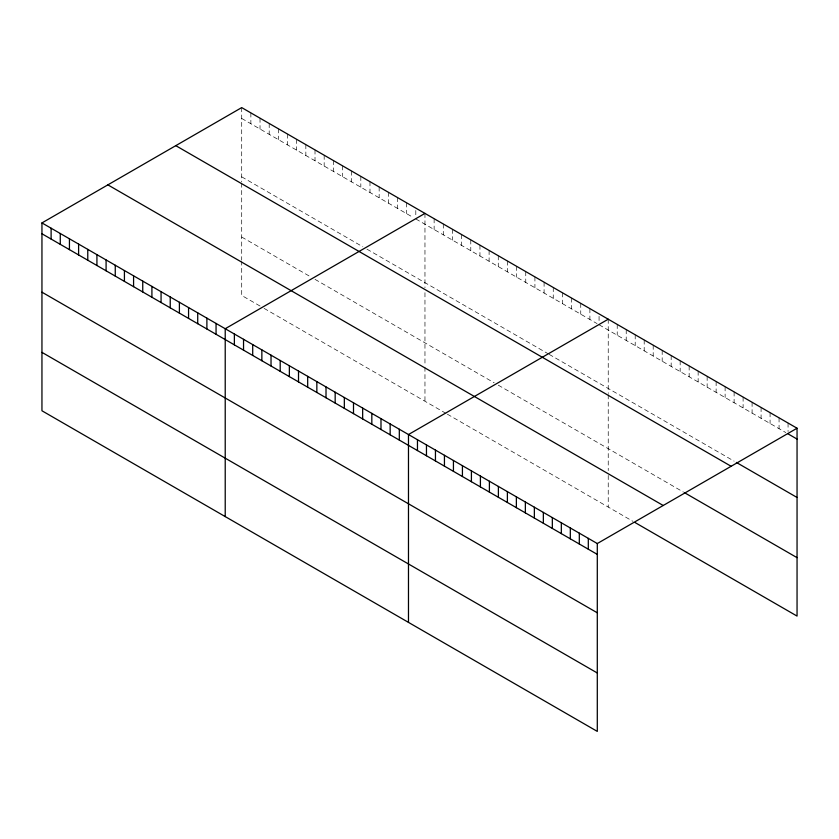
<?xml version="1.0" encoding="UTF-8"?>
<svg xmlns="http://www.w3.org/2000/svg" width="839" height="839" viewBox="0 0 839 839"><rect width="100%" height="100%" fill="white"/><g stroke="black" fill="none" stroke-linecap="round" stroke-linejoin="round"><path stroke-width="0.63" stroke-dasharray="4.2 3.15" d="M241.705 118.446L412.746 217.196M415.808 218.958L597.032 323.592M599.067 324.766L785.807 432.578M241.705 176.851L362.857 246.802M366.937 249.152L548.161 353.785M549.178 354.373L734.115 461.146M241.705 237.038L310.933 277.006M315.013 279.356L494.202 382.815M498.272 385.164L683.533 492.126M260.027 306.025L241.705 295.454L241.705 261.38M264.107 308.385L446.348 413.596M447.365 414.193L632.963 521.334M788.062 423.034L788.062 431.466M779.064 417.843L779.064 428.687M770.076 412.652L770.076 423.496M761.088 407.46L761.088 418.304M752.09 402.269L752.09 413.113M743.102 397.078L743.102 407.922M734.115 391.886L734.115 402.73M725.116 386.695L725.116 397.539M716.128 381.504L716.128 392.348M707.141 376.312L707.141 387.157M698.142 371.121L698.142 381.965M689.155 365.93L689.155 376.774M680.167 360.739L680.167 371.583M671.169 355.547L671.169 366.391M662.181 350.356L662.181 361.2M653.193 345.165L653.193 356.009M644.195 339.973L644.195 350.817M635.207 334.782L635.207 345.626M626.219 329.591L626.219 340.435M617.221 324.399L617.221 335.243M608.233 319.208L608.233 393.481M608.233 394.739L608.233 470.553M608.233 475.419L608.233 507.06M599.067 316.334L599.067 322.354M589.901 308.626L589.901 319.47M580.745 303.34L580.745 314.185M571.579 298.044L571.579 308.888M562.413 292.759L562.413 303.603M553.258 287.473L553.258 298.317M544.091 282.177L544.091 293.021M534.925 276.891L534.925 287.735M525.759 271.595L525.759 282.439M516.604 266.309L516.604 277.153M507.438 261.013L507.438 271.857M498.272 255.727L498.272 266.571M489.106 250.431L489.106 261.275M479.95 245.145L479.95 255.989M470.784 239.86L470.784 250.704M461.618 234.563L461.618 245.408M452.462 229.278L452.462 240.122M443.296 223.982L443.296 234.826M434.13 218.696L434.13 229.54M424.964 213.4L424.964 287.672M424.964 292.696L424.964 365.961M424.964 367.178L424.964 401.252M415.808 210.526L415.808 216.546M406.642 202.828L406.642 213.662M397.476 197.532L397.476 208.376M388.321 192.246L388.321 203.09M379.155 186.95L379.155 197.794M369.989 181.664L369.989 192.509M360.822 176.368L360.822 187.212M351.667 171.083L351.667 181.927M342.501 165.786L342.501 176.63M333.335 160.501L333.335 171.345M324.169 155.215L324.169 166.049M315.013 149.919L315.013 160.763M305.847 144.633L305.847 155.477M296.681 139.337L296.681 150.181M287.525 134.051L287.525 144.895M278.359 128.755L278.359 139.599M269.193 123.469L269.193 134.313M260.027 118.173L260.027 129.017M250.871 112.887L250.871 123.732M241.705 107.602L241.705 181.864M241.705 183.122L241.705 260.163"/><path stroke-width="1.26" d="M41.95 222.922L597.295 543.546L597.295 731.398L41.95 410.774L41.95 222.922L241.705 107.602L797.05 428.226L797.05 616.078L635.207 522.634M424.964 213.4L225.219 328.731L225.219 516.583M608.233 319.208L408.478 434.539L408.478 622.391M597.295 543.546L797.05 428.226M788.062 433.878L797.05 439.07M736.359 462.436L797.05 497.475M175.781 145.65L731.136 466.285M684.655 492.776L797.05 557.662M107.864 184.863L663.219 505.498M41.95 233.766L597.295 554.39M41.95 292.182L597.295 612.806M41.95 352.359L597.295 672.993M588.307 538.355L588.307 549.199M579.309 533.164L579.309 544.008M570.321 527.972L570.321 538.816M561.333 522.781L561.333 533.625M552.335 517.6L552.335 528.434M543.347 512.409L543.347 523.242M534.359 507.217L534.359 518.051M525.361 502.026L525.361 512.87M516.373 496.835L516.373 507.679M507.385 491.644L507.385 502.488M498.387 486.452L498.387 497.296M489.399 481.261L489.399 492.105M480.411 476.07L480.411 486.914M471.413 470.878L471.413 481.722M462.425 465.687L462.425 476.531M453.438 460.496L453.438 471.34M444.439 455.304L444.439 466.148M435.451 450.113L435.451 460.957M426.464 444.922L426.464 455.766M417.465 439.73L417.465 450.574M399.312 429.243L399.312 440.087M390.156 423.957L390.156 434.801M380.99 418.671L380.99 429.505M371.824 413.375L371.824 424.219M362.658 408.09L362.658 418.934M353.502 402.793L353.502 413.637M344.336 397.508L344.336 408.352M335.17 392.212L335.17 403.056M326.014 386.926L326.014 397.77M316.848 381.63L316.848 392.474M307.682 376.344L307.682 387.188M298.516 371.058L298.516 381.892M289.361 365.762L289.361 376.606M280.195 360.476L280.195 371.32M271.028 355.18L271.028 366.024M261.862 349.894L261.862 360.739M252.707 344.598L252.707 355.442M243.541 339.313L243.541 350.157M234.375 334.016L234.375 344.86M216.053 323.445L216.053 334.289M206.887 318.149L206.887 328.993M197.721 312.863L197.721 323.707M188.565 307.567L188.565 318.411M179.399 302.281L179.399 313.125M170.233 296.985L170.233 307.829M161.067 291.699L161.067 302.543M151.911 286.403L151.911 297.247M142.745 281.117L142.745 291.962M133.579 275.832L133.579 286.676M124.424 270.536L124.424 281.38M115.258 265.25L115.258 276.094M106.092 259.954L106.092 270.798M96.925 254.668L96.925 265.512M87.77 249.372L87.77 260.216M78.604 244.086L78.604 254.93M69.438 238.8L69.438 249.634M60.272 233.504L60.272 244.348M51.116 228.218L51.116 239.063"/></g></svg>
